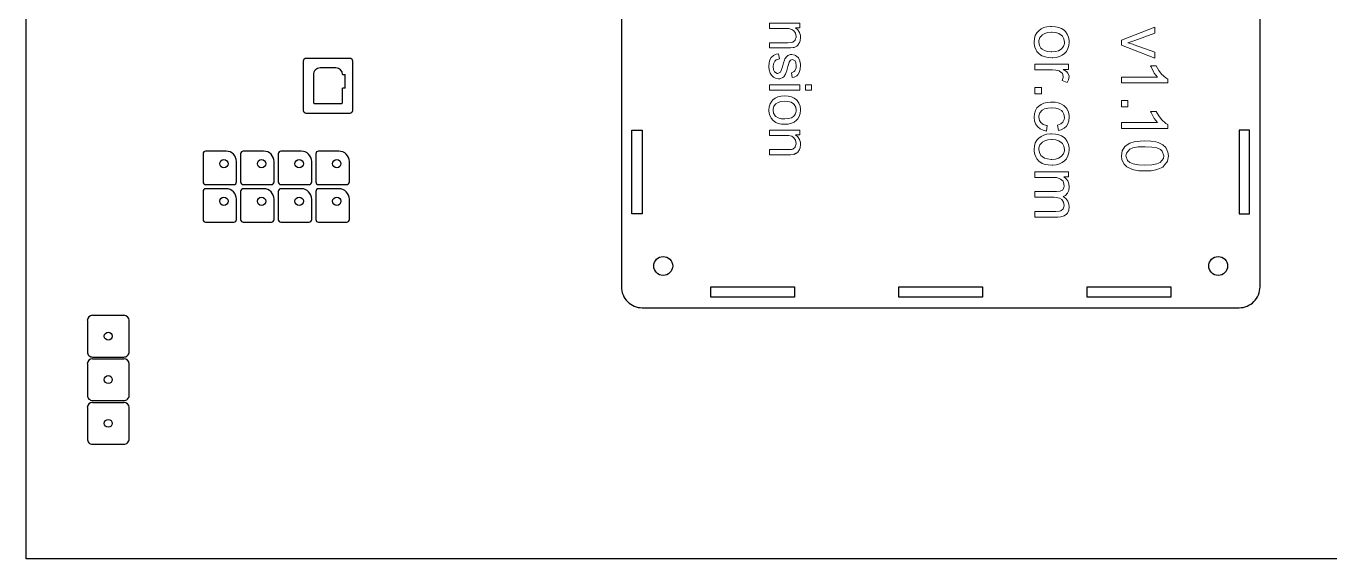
# Model space of a CAD drawing. Header units: inches. Extents: x 17812.8 to 17878, y 16362.7 to 16399.4.
# Drawn here: x 17812.84 to 17828.43, y 16362.68 to 16369.06 of the extents above; entities that cross this region are included whole.
import ezdxf

# ---------------------------------------------------------------- set-up
doc = ezdxf.new("R2010")
doc.units = ezdxf.units.IN
doc.header["$MEASUREMENT"] = 0

# ---------------------------------------------------------------- blocks, each defined once
blk = doc.blocks.new('*U24')
at = {"color": 2}
blk.add_lwpolyline([(0.075, 0.2), (-0.16875, 0.2, 0.41421356), (-0.2, 0.16875), (-0.2, -0.16875, 0.41421356), (-0.16875, -0.2), (0.16875, -0.2, 0.41421356), (0.2, -0.16875), (0.2, 0.075)], format="xyb", dxfattribs=at)
blk.add_circle((0.05, 0.05), 0.05, dxfattribs=at)
blk.add_circle((0.05, 0.05), 0.05, dxfattribs=at)
blk.add_arc((0.075, 0.075), 0.125, 0, 90, dxfattribs=at)
blk = doc.blocks.new('*U25')
at = {"color": 0, "linetype": 'ByBlock', "lineweight": -2, "transparency": 16777216}
for p in [(0, 0.45), (0.45, 0.45), (0.9, 0.45), (1.35, 0.45), (0, 0), (0.45, 0), (0.9, 0), (1.35, 0)]:
    blk.add_blockref('*U24', p, dxfattribs=at)

msp = doc.modelspace()

# ---------------------------------------------------------------- linework, layer by layer
at = {"color": 2}
for p, q in [((17816.622, 16368.481), (17816.652, 16368.481)), ((17816.652, 16368.316), (17816.652, 16368.481)), ((17816.652, 16368.316), (17816.622, 16368.316)), ((17813.631, 16365.599), (17814.006, 16365.599)), ((17813.631, 16365.079), (17814.006, 16365.079)), ((17813.631, 16364.556), (17814.006, 16364.556))]:
    msp.add_line(p, q, dxfattribs=at)
at = {"color": 5}
msp.add_line((17822.021, 16367.526), (17822.055, 16367.541), dxfattribs=at)
at = {"color": 6}
msp.add_lwpolyline([(17812.836, 16379.565), (17847.557, 16379.565), (17847.557, 16362.684), (17812.836, 16362.684)], close=True, dxfattribs=at)
at = {"color": 2}
for points in [[(17827.593, 16375.439, 0.414214), (17827.343, 16375.689), (17820.206, 16375.689, 0.414214), (17819.956, 16375.439), (17819.956, 16365.939, 0.414214), (17820.206, 16365.689), (17827.343, 16365.689, 0.414214), (17827.593, 16365.939), (17827.593, 16375.439)], [(17816.622, 16368.481, 0.40327), (17816.542, 16368.558), (17816.352, 16368.558, 0.414214), (17816.272, 16368.478), (17816.272, 16368.148, 0.414214), (17816.287, 16368.133), (17816.607, 16368.133, 0.414214), (17816.622, 16368.148), (17816.622, 16368.316)], [(17813.569, 16365.536), (17813.569, 16365.161, 0.414214), (17813.631, 16365.099), (17814.006, 16365.099, 0.414214), (17814.069, 16365.161), (17814.069, 16365.536)], [(17813.569, 16365.016), (17813.569, 16364.641, 0.414214), (17813.631, 16364.579), (17814.006, 16364.579, 0.414214), (17814.069, 16364.641), (17814.069, 16365.016)], [(17813.569, 16364.494), (17813.569, 16364.119, 0.414214), (17813.631, 16364.056), (17814.006, 16364.056, 0.414214), (17814.069, 16364.119), (17814.069, 16364.494)]]:
    msp.add_lwpolyline(points, format="xyb", dxfattribs=at)
at = {"color": 5, "lineweight": 0}
for points in [[(17822.038, 16369.038), (17822.09, 16369.038), (17822.09, 16369.093), (17821.727, 16369.093), (17821.727, 16369.032), (17821.925, 16369.032), (17821.958, 16369.03), (17821.995, 16369.02), (17822.019, 16369.003), (17822.038, 16368.973)], [(17822.098, 16368.923), (17822.096, 16368.948), (17822.086, 16368.983), (17822.066, 16369.013), (17822.038, 16369.038)], [(17822.038, 16368.973), (17822.044, 16368.936)], [(17824.946, 16369.004), (17824.925, 16368.98), (17824.906, 16368.947), (17824.895, 16368.909), (17824.892, 16368.868), (17824.893, 16368.846), (17824.901, 16368.808), (17824.917, 16368.771), (17824.926, 16368.756), (17824.953, 16368.726), (17824.985, 16368.704), (17824.989, 16368.702), (17825.022, 16368.69), (17825.061, 16368.683), (17825.107, 16368.681), (17825.114, 16368.681), (17825.156, 16368.685), (17825.194, 16368.695), (17825.228, 16368.711), (17825.256, 16368.733)], [(17825.256, 16368.733), (17825.277, 16368.757), (17825.295, 16368.79), (17825.307, 16368.827), (17825.31, 16368.868), (17825.309, 16368.888), (17825.302, 16368.927), (17825.288, 16368.962), (17825.266, 16368.994), (17825.25, 16369.01), (17825.22, 16369.03), (17825.186, 16369.044), (17825.146, 16369.052), (17825.101, 16369.056), (17825.088, 16369.055), (17825.045, 16369.051), (17825.006, 16369.041), (17824.974, 16369.025), (17824.946, 16369.004)], [(17824.948, 16368.868), (17824.949, 16368.887), (17824.961, 16368.922), (17824.986, 16368.952), (17824.989, 16368.955), (17825.018, 16368.972), (17825.055, 16368.982), (17825.101, 16368.986), (17825.107, 16368.986), (17825.151, 16368.982), (17825.188, 16368.97), (17825.216, 16368.952), (17825.229, 16368.939), (17825.247, 16368.907), (17825.254, 16368.868)], [(17826.334, 16368.973), (17826.334, 16369.045), (17825.935, 16368.892)], [(17826.014, 16368.861), (17826.035, 16368.868), (17826.095, 16368.887), (17826.334, 16368.973)], [(17822.044, 16368.936), (17822.044, 16368.928), (17822.034, 16368.893), (17822.033, 16368.892), (17822.004, 16368.868), (17821.99, 16368.864), (17821.948, 16368.86), (17821.727, 16368.86), (17821.727, 16368.799), (17821.95, 16368.799), (17821.977, 16368.8), (17822.01, 16368.803), (17822.021, 16368.805), (17822.055, 16368.821)], [(17822.055, 16368.821), (17822.065, 16368.83), (17822.086, 16368.862), (17822.093, 16368.884), (17822.098, 16368.923)], [(17825.254, 16368.868), (17825.253, 16368.851), (17825.241, 16368.815), (17825.216, 16368.784), (17825.215, 16368.783), (17825.185, 16368.765), (17825.148, 16368.754), (17825.103, 16368.751), (17825.095, 16368.751), (17825.051, 16368.755), (17825.015, 16368.766), (17824.986, 16368.784), (17824.973, 16368.797), (17824.954, 16368.829), (17824.948, 16368.868)], [(17825.935, 16368.892), (17825.935, 16368.83), (17826.334, 16368.677), (17826.334, 16368.746), (17826.09, 16368.837), (17826.073, 16368.842), (17826.014, 16368.861)], [(17821.77, 16368.575), (17821.774, 16368.609), (17821.789, 16368.64), (17821.808, 16368.656), (17821.845, 16368.669), (17821.836, 16368.729), (17821.808, 16368.723), (17821.774, 16368.706), (17821.748, 16368.682), (17821.732, 16368.654), (17821.723, 16368.619), (17821.719, 16368.575), (17821.719, 16368.573), (17821.723, 16368.534), (17821.734, 16368.498), (17821.749, 16368.472)], [(17821.749, 16368.472), (17821.776, 16368.447), (17821.797, 16368.436), (17821.834, 16368.429), (17821.852, 16368.43), (17821.886, 16368.443), (17821.897, 16368.453), (17821.918, 16368.484), (17821.923, 16368.495), (17821.934, 16368.529), (17821.947, 16368.575), (17821.954, 16368.599), (17821.963, 16368.629), (17821.979, 16368.653), (17822.001, 16368.66), (17822.002, 16368.66), (17822.033, 16368.642), (17822.042, 16368.624), (17822.047, 16368.582)], [(17822.052, 16368.464), (17822.066, 16368.476), (17822.085, 16368.511), (17822.095, 16368.546), (17822.098, 16368.586), (17822.097, 16368.602), (17822.09, 16368.639), (17822.089, 16368.644), (17822.073, 16368.678), (17822.068, 16368.684), (17822.038, 16368.708), (17822.031, 16368.712), (17821.993, 16368.719), (17821.98, 16368.719), (17821.945, 16368.706), (17821.933, 16368.697), (17821.91, 16368.666), (17821.905, 16368.653), (17821.893, 16368.62), (17821.881, 16368.573), (17821.871, 16368.538), (17821.86, 16368.51), (17821.859, 16368.509), (17821.827, 16368.492), (17821.819, 16368.493), (17821.787, 16368.513), (17821.775, 16368.534), (17821.77, 16368.575)], [(17822.047, 16368.582), (17822.045, 16368.559), (17822.031, 16368.526), (17822.023, 16368.517), (17821.988, 16368.502), (17821.996, 16368.443), (17822.02, 16368.448), (17822.052, 16368.464)], [(17822.047, 16368.582), (17822.045, 16368.559), (17822.031, 16368.526), (17822.023, 16368.517), (17821.988, 16368.502), (17821.996, 16368.443), (17822.02, 16368.448), (17822.052, 16368.464)], [(17825.24, 16368.541), (17825.301, 16368.541), (17825.301, 16368.602), (17824.901, 16368.602), (17824.901, 16368.535), (17825.111, 16368.535), (17825.152, 16368.532), (17825.19, 16368.523), (17825.196, 16368.521), (17825.227, 16368.498), (17825.229, 16368.496), (17825.24, 16368.458)], [(17825.31, 16368.455), (17825.31, 16368.461), (17825.296, 16368.498), (17825.279, 16368.516), (17825.24, 16368.541)], [(17826.382, 16368.528), (17826.351, 16368.584), (17826.284, 16368.584), (17826.291, 16368.572), (17826.32, 16368.514), (17826.329, 16368.497), (17826.368, 16368.45)], [(17826.489, 16368.38), (17826.489, 16368.426), (17826.466, 16368.44), (17826.415, 16368.485), (17826.382, 16368.528)], [(17825.24, 16368.458), (17825.239, 16368.446), (17825.225, 16368.408), (17825.288, 16368.385), (17825.304, 16368.418), (17825.31, 16368.455)], [(17826.368, 16368.45), (17825.935, 16368.45), (17825.935, 16368.38), (17826.489, 16368.38)], [(17822.098, 16368.054), (17822.098, 16368.064), (17822.092, 16368.103), (17822.078, 16368.138), (17822.057, 16368.168), (17822.049, 16368.177), (17822.022, 16368.198), (17821.99, 16368.212), (17821.952, 16368.221), (17821.908, 16368.224), (17821.865, 16368.221), (17821.827, 16368.212), (17821.795, 16368.197), (17821.768, 16368.177)], [(17824.901, 16368.326), (17824.978, 16368.326), (17824.978, 16368.249), (17824.901, 16368.249), (17824.901, 16368.326)], [(17821.768, 16368.177), (17821.753, 16368.161), (17821.734, 16368.13), (17821.723, 16368.095), (17821.719, 16368.054), (17821.72, 16368.04), (17821.727, 16368.002), (17821.741, 16367.967), (17821.748, 16367.956), (17821.772, 16367.928), (17821.804, 16367.906), (17821.832, 16367.895), (17821.87, 16367.887), (17821.913, 16367.885), (17821.951, 16367.887), (17821.989, 16367.896), (17822.021, 16367.911), (17822.049, 16367.932)], [(17821.77, 16368.054), (17821.77, 16368.066), (17821.78, 16368.101), (17821.804, 16368.131), (17821.829, 16368.147), (17821.864, 16368.158), (17821.908, 16368.161), (17821.948, 16368.158), (17821.985, 16368.148), (17822.013, 16368.131), (17822.02, 16368.122), (17822.04, 16368.091), (17822.047, 16368.054)], [(17822.047, 16368.054), (17822.047, 16368.043), (17822.036, 16368.008), (17822.013, 16367.978), (17821.989, 16367.963), (17821.954, 16367.952), (17821.91, 16367.948), (17821.868, 16367.951), (17821.832, 16367.961), (17821.804, 16367.978), (17821.796, 16367.986), (17821.776, 16368.017), (17821.77, 16368.054)], [(17822.049, 16367.932), (17822.064, 16367.948), (17822.082, 16367.979), (17822.094, 16368.015), (17822.098, 16368.054)], [(17824.946, 16368.101), (17824.926, 16368.08), (17824.907, 16368.048), (17824.895, 16368.011), (17824.892, 16367.97), (17824.892, 16367.967), (17824.897, 16367.927), (17824.91, 16367.891), (17824.931, 16367.859), (17824.935, 16367.855), (17824.963, 16367.831), (17824.998, 16367.813), (17825.039, 16367.803), (17825.048, 16367.869), (17825.041, 16367.871), (17825.001, 16367.883), (17824.972, 16367.904), (17824.955, 16367.931), (17824.948, 16367.97)], [(17825.275, 16368.082), (17825.247, 16368.109), (17825.213, 16368.13), (17825.181, 16368.141), (17825.142, 16368.149), (17825.099, 16368.151), (17825.089, 16368.151), (17825.046, 16368.147), (17825.007, 16368.138), (17824.974, 16368.122), (17824.946, 16368.101)], [(17824.948, 16367.97), (17824.949, 16367.985), (17824.96, 16368.021), (17824.984, 16368.051), (17824.987, 16368.053), (17825.017, 16368.069), (17825.054, 16368.078), (17825.102, 16368.082), (17825.108, 16368.082), (17825.153, 16368.077), (17825.19, 16368.067), (17825.218, 16368.05), (17825.229, 16368.038), (17825.248, 16368.005), (17825.254, 16367.966)], [(17825.31, 16367.969), (17825.309, 16367.99), (17825.301, 16368.028), (17825.286, 16368.064), (17825.275, 16368.082)], [(17825.935, 16368.17), (17826.011, 16368.17), (17826.011, 16368.093), (17825.935, 16368.093), (17825.935, 16368.17)], [(17826.382, 16367.984), (17826.351, 16368.039), (17826.284, 16368.039), (17826.291, 16368.027), (17826.32, 16367.969), (17826.329, 16367.953), (17826.368, 16367.905)], [(17825.254, 16367.966), (17825.252, 16367.942), (17825.234, 16367.909), (17825.213, 16367.891), (17825.173, 16367.875), (17825.184, 16367.81), (17825.216, 16367.818), (17825.25, 16367.837), (17825.277, 16367.862), (17825.294, 16367.89), (17825.306, 16367.927), (17825.31, 16367.969)], [(17826.368, 16367.905), (17825.935, 16367.905), (17825.935, 16367.835), (17826.489, 16367.835)], [(17826.489, 16367.835), (17826.489, 16367.881), (17826.466, 16367.895), (17826.415, 16367.941), (17826.382, 16367.984)], [(17822.038, 16367.758), (17822.09, 16367.758), (17822.09, 16367.813), (17821.727, 16367.813), (17821.727, 16367.752), (17821.925, 16367.752), (17821.958, 16367.75), (17821.995, 16367.741), (17822.019, 16367.723), (17822.038, 16367.693)], [(17822.098, 16367.643), (17822.096, 16367.668), (17822.086, 16367.704), (17822.066, 16367.733), (17822.038, 16367.758)], [(17825.256, 16367.448), (17825.277, 16367.472), (17825.295, 16367.505), (17825.307, 16367.542), (17825.31, 16367.583), (17825.309, 16367.602), (17825.302, 16367.642), (17825.288, 16367.677), (17825.266, 16367.709), (17825.25, 16367.725), (17825.22, 16367.745), (17825.186, 16367.759), (17825.146, 16367.767), (17825.101, 16367.771), (17825.088, 16367.77), (17825.045, 16367.766), (17825.006, 16367.756), (17824.974, 16367.74), (17824.946, 16367.718)], [(17822.044, 16367.656), (17822.044, 16367.649), (17822.034, 16367.613), (17822.033, 16367.612), (17822.004, 16367.587), (17821.99, 16367.584), (17821.948, 16367.581), (17821.727, 16367.581), (17821.727, 16367.519), (17821.977, 16367.519), (17822.01, 16367.523), (17822.021, 16367.526), (17822.01, 16367.523)], [(17822.038, 16367.693), (17822.044, 16367.656)], [(17822.055, 16367.541), (17822.065, 16367.55), (17822.086, 16367.582), (17822.093, 16367.604), (17822.098, 16367.643)], [(17824.946, 16367.718), (17824.925, 16367.694), (17824.906, 16367.662), (17824.895, 16367.624), (17824.892, 16367.583), (17824.893, 16367.561), (17824.901, 16367.522), (17824.917, 16367.486), (17824.926, 16367.47), (17824.953, 16367.441), (17824.985, 16367.419), (17824.989, 16367.417), (17825.022, 16367.405), (17825.061, 16367.398), (17825.107, 16367.396), (17825.114, 16367.396), (17825.156, 16367.4), (17825.194, 16367.41), (17825.228, 16367.426), (17825.256, 16367.448)], [(17824.948, 16367.583), (17824.949, 16367.601), (17824.961, 16367.637), (17824.986, 16367.667), (17824.989, 16367.669), (17825.018, 16367.687), (17825.055, 16367.697), (17825.101, 16367.701), (17825.107, 16367.701), (17825.151, 16367.697), (17825.188, 16367.685), (17825.216, 16367.667), (17825.229, 16367.654), (17825.247, 16367.621), (17825.254, 16367.583)], [(17825.254, 16367.583), (17825.253, 16367.565), (17825.241, 16367.53), (17825.216, 16367.499), (17825.215, 16367.498), (17825.185, 16367.48), (17825.148, 16367.469), (17825.103, 16367.465), (17825.095, 16367.465), (17825.051, 16367.47), (17825.015, 16367.481), (17824.986, 16367.499), (17824.973, 16367.512), (17824.954, 16367.545), (17824.948, 16367.583)], [(17825.978, 16367.619), (17825.944, 16367.568), (17825.935, 16367.506), (17825.939, 16367.458), (17825.968, 16367.406), (17826.002, 16367.375), (17826.059, 16367.346), (17826.085, 16367.339), (17826.145, 16367.329), (17826.217, 16367.327), (17826.222, 16367.327), (17826.291, 16367.329), (17826.346, 16367.339), (17826.372, 16367.346), (17826.43, 16367.372), (17826.439, 16367.382), (17826.48, 16367.43), (17826.487, 16367.444), (17826.499, 16367.506), (17826.492, 16367.552), (17826.466, 16367.607)], [(17826.466, 16367.607), (17826.432, 16367.638), (17826.375, 16367.666), (17826.348, 16367.674), (17826.289, 16367.683), (17826.217, 16367.685), (17826.159, 16367.683), (17826.09, 16367.674), (17826.035, 16367.657), (17825.992, 16367.63), (17825.978, 16367.619)], [(17825.99, 16367.506), (17825.997, 16367.537), (17826.035, 16367.585), (17826.073, 16367.602), (17826.136, 16367.614), (17826.217, 16367.616), (17826.219, 16367.616), (17826.298, 16367.611), (17826.36, 16367.602), (17826.403, 16367.583), (17826.423, 16367.564), (17826.442, 16367.506)], [(17826.442, 16367.506), (17826.437, 16367.475), (17826.399, 16367.427), (17826.36, 16367.41), (17826.298, 16367.398), (17826.217, 16367.396), (17826.14, 16367.398), (17826.076, 16367.41), (17826.035, 16367.427), (17826.009, 16367.451), (17825.99, 16367.506)], [(17825.245, 16367.256), (17825.301, 16367.256), (17825.301, 16367.316), (17824.901, 16367.316), (17824.901, 16367.248), (17825.115, 16367.248), (17825.159, 16367.246), (17825.192, 16367.237), (17825.209, 16367.229), (17825.237, 16367.202), (17825.244, 16367.188)], [(17825.31, 16367.135), (17825.306, 16367.17), (17825.293, 16367.206), (17825.275, 16367.23), (17825.245, 16367.256)], [(17825.251, 16367.149), (17825.248, 16367.125), (17825.229, 16367.096)], [(17825.244, 16367.188), (17825.251, 16367.149)], [(17825.265, 16367.034), (17825.291, 16367.061), (17825.305, 16367.093), (17825.31, 16367.135)], [(17825.229, 16367.096), (17825.204, 16367.084), (17825.161, 16367.079), (17824.901, 16367.079), (17824.901, 16367.011), (17825.133, 16367.011), (17825.155, 16367.01), (17825.195, 16367.001), (17825.223, 16366.983), (17825.244, 16366.952), (17825.251, 16366.913)], [(17825.24, 16367.022), (17825.265, 16367.034)], [(17825.272, 16366.995), (17825.24, 16367.022)], [(17825.31, 16366.898), (17825.307, 16366.93), (17825.294, 16366.964), (17825.272, 16366.995)], [(17825.251, 16366.913), (17825.251, 16366.91), (17825.24, 16366.873), (17825.212, 16366.849), (17825.197, 16366.845), (17825.153, 16366.842), (17824.901, 16366.842), (17824.901, 16366.775), (17825.176, 16366.775), (17825.211, 16366.777), (17825.249, 16366.788), (17825.277, 16366.807), (17825.29, 16366.822), (17825.305, 16366.856), (17825.31, 16366.898)]]:
    msp.add_lwpolyline(points, dxfattribs=at)
at = {"color": 2}
msp.add_lwpolyline([(17816.154, 16368.645, -0.414214), (17816.185, 16368.676), (17816.709, 16368.676, -0.414214), (17816.74, 16368.645), (17816.74, 16368.046, -0.414214), (17816.709, 16368.015), (17816.185, 16368.015, -0.414214), (17816.154, 16368.046)], format="xyb", close=True, dxfattribs=at)
at = {"color": 5, "lineweight": 0}
for points in [[(17822.09, 16368.294), (17822.09, 16368.356), (17821.727, 16368.356), (17821.727, 16368.294)], [(17822.228, 16368.294), (17822.228, 16368.356), (17822.157, 16368.356), (17822.157, 16368.294)]]:
    msp.add_lwpolyline(points, close=True, dxfattribs=at)
at = {"color": 2}
for points in [[(17820.206, 16367.814), (17820.206, 16366.814), (17820.081, 16366.814), (17820.081, 16367.814)], [(17827.343, 16367.814), (17827.343, 16366.814), (17827.468, 16366.814), (17827.468, 16367.814)], [(17822.025, 16365.814), (17821.025, 16365.814), (17821.025, 16365.939), (17822.025, 16365.939)], [(17824.275, 16365.814), (17823.275, 16365.814), (17823.275, 16365.939), (17824.275, 16365.939)], [(17826.525, 16365.814), (17825.525, 16365.814), (17825.525, 16365.939), (17826.525, 16365.939)]]:
    msp.add_lwpolyline(points, close=True, dxfattribs=at)
for centre, radius in [((17820.456, 16366.189), 0.113), ((17827.093, 16366.189), 0.113), ((17813.819, 16365.349), 0.0475), ((17813.819, 16364.829), 0.0475), ((17813.819, 16364.306), 0.0475)]:
    msp.add_circle(centre, radius, dxfattribs=at)
for centre, start, end in [((17813.631, 16365.536), 90, 180), ((17814.006, 16365.536), 0, 90), ((17813.631, 16365.016), 90, 180), ((17814.006, 16365.016), 0, 90), ((17813.631, 16364.494), 90, 180), ((17814.006, 16364.494), 0, 90)]:
    msp.add_arc(centre, 0.0625, start, end, dxfattribs=at)

# ---------------------------------------------------------------- block references
msp.add_blockref('*U25', (17815.152, 16366.913), dxfattribs=at)

doc.saveas('drawing.dxf')
